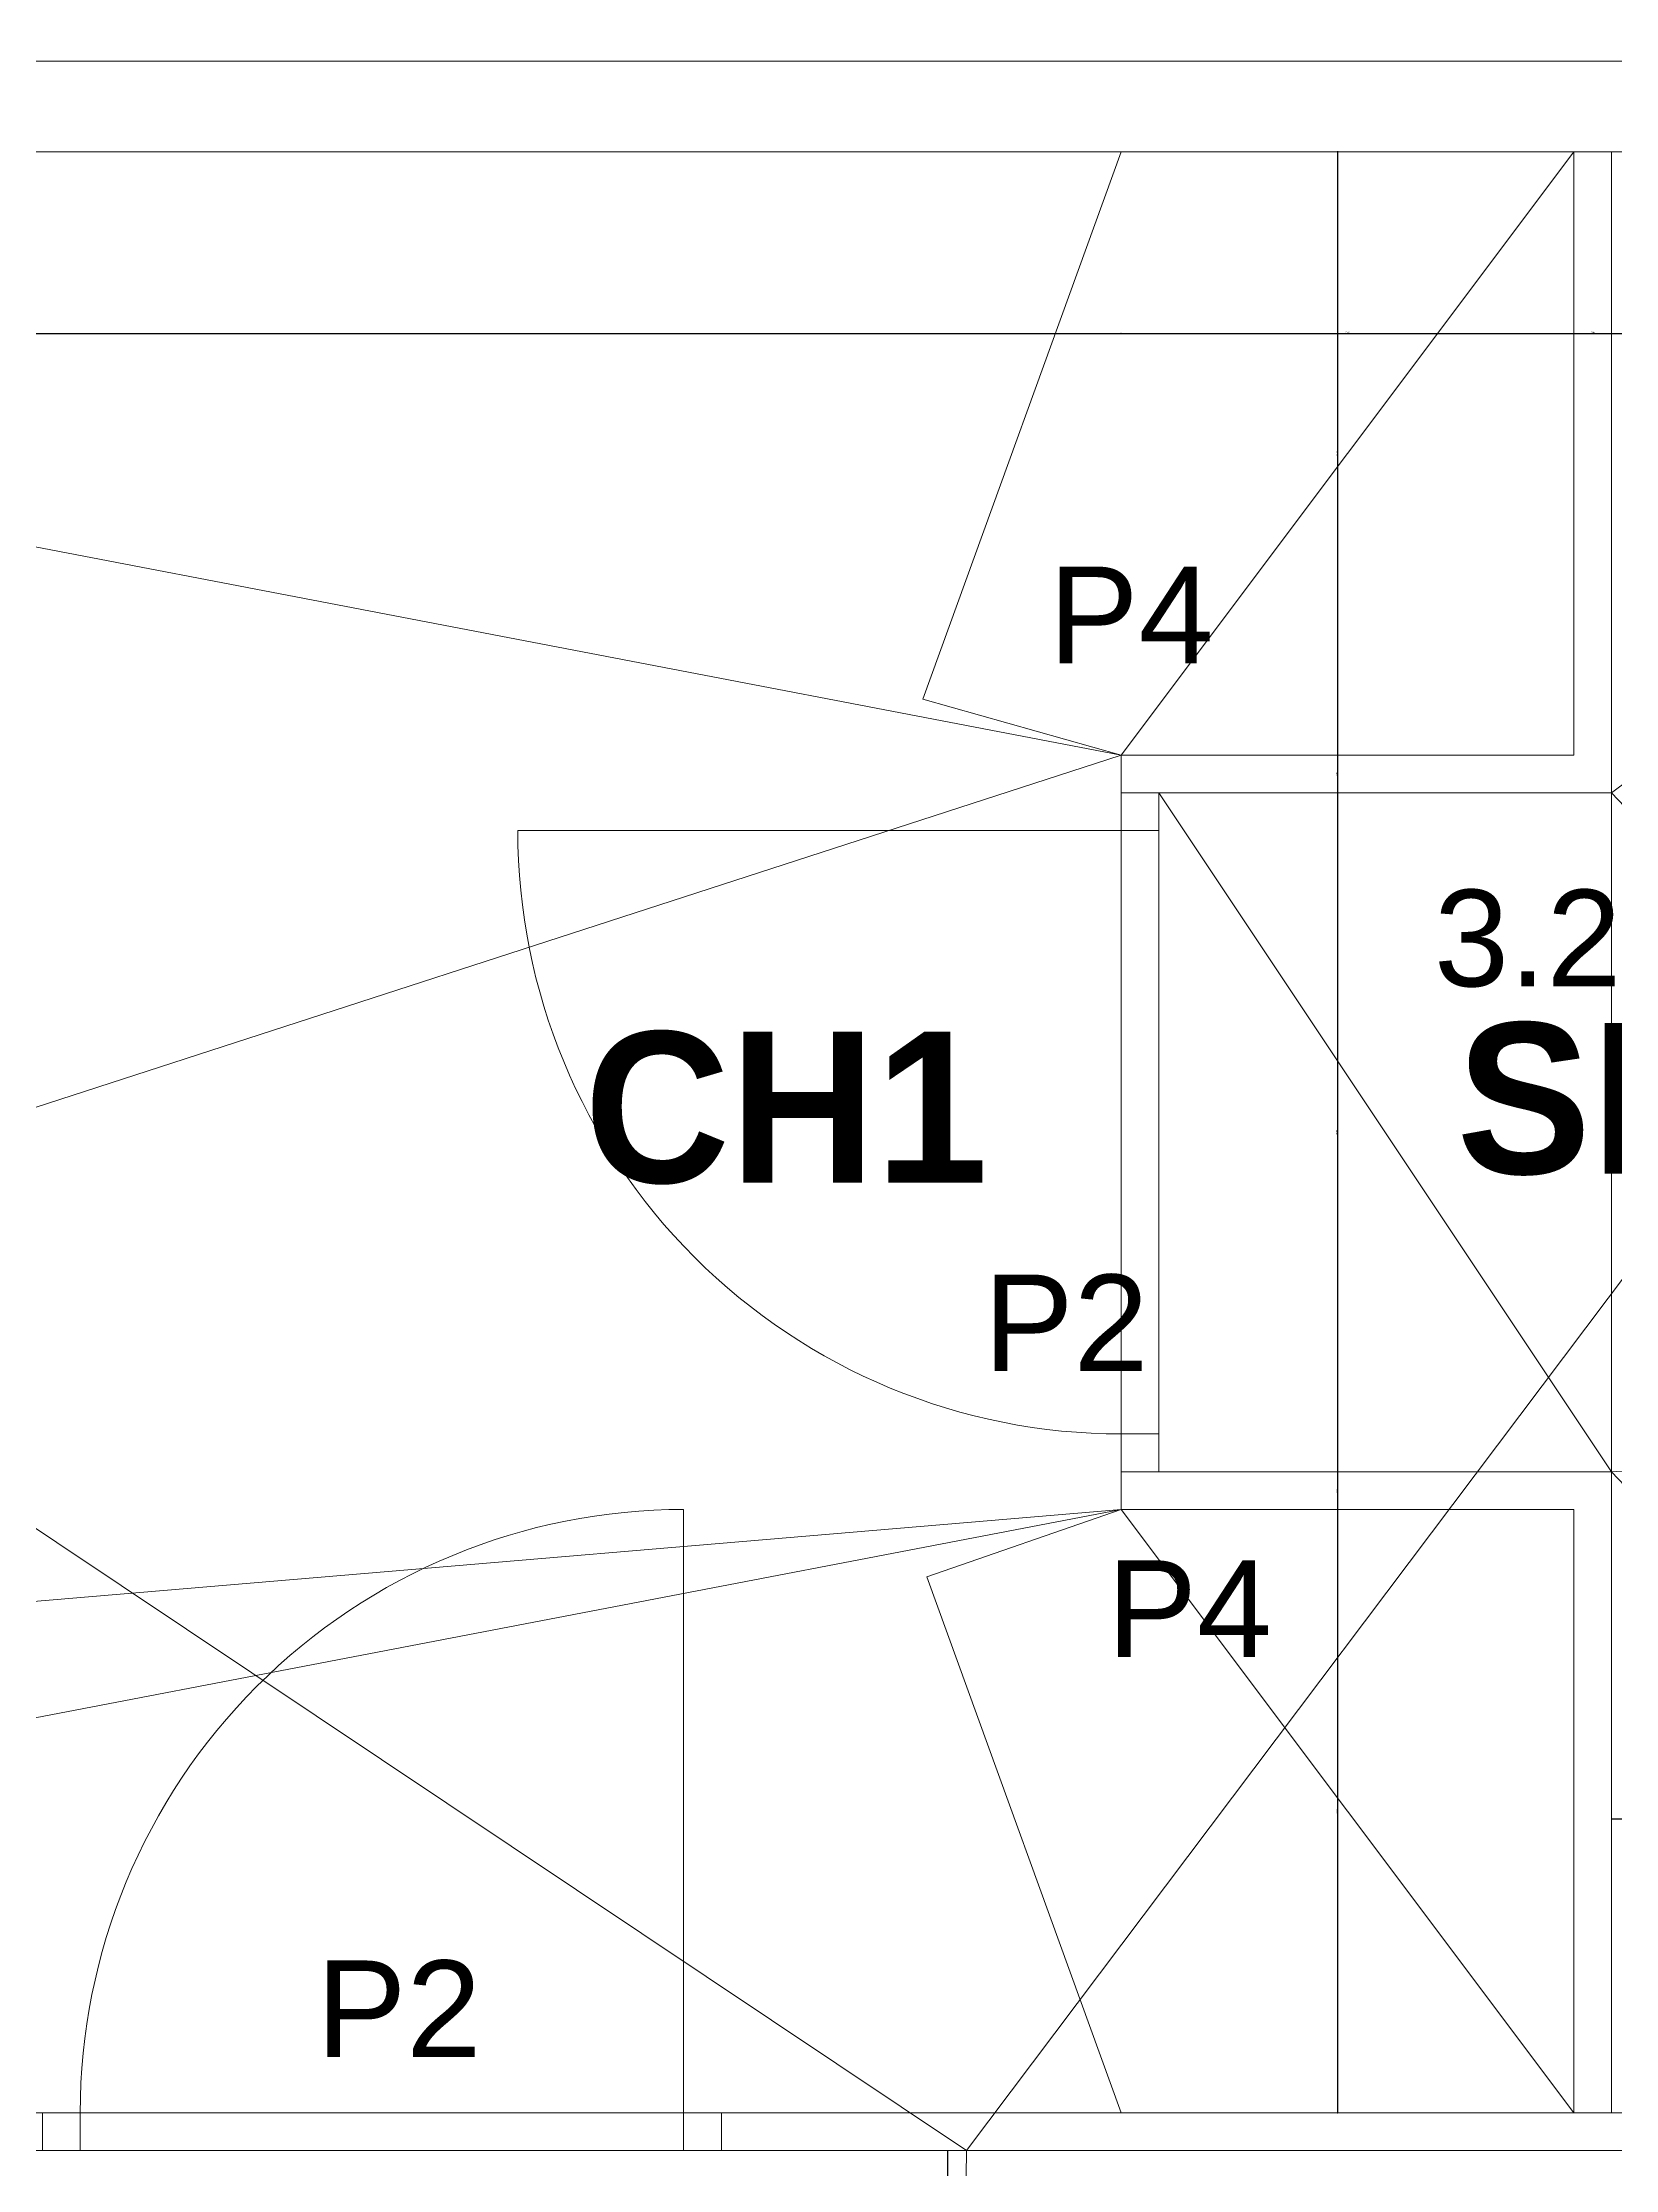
# Model space of a CAD drawing. Header units: metres. Extents: x -12536 to 12621, y -17191 to 9596.
# Drawn here: x -8885 to -8676.5, y -2942.9 to -2660.9 of the extents above; entities that cross this region are included whole.
import ezdxf
from ezdxf.enums import TextEntityAlignment as Align

# ---------------------------------------------------------------- set-up
doc = ezdxf.new("R2010")
doc.units = ezdxf.units.M
doc.header["$MEASUREMENT"] = 0
doc.header["$PDMODE"] = 2
doc.header["$PDSIZE"] = 0.25
doc.layers.add('Calque commun', color=7, linetype='Continuous')
doc.layers.add('Textes', color=7, linetype='Continuous')
doc.styles.add('Arial', font='arial.ttf', dxfattribs={"height": 0.128})
doc.styles.add('Century Gothic', font='GOTHICB.TTF', dxfattribs={"height": 0.4})
doc.styles.add('Century Gothic6', font='GOTHIC.TTF', dxfattribs={"height": 0.18})
doc.dimstyles.new('DIM7', dxfattribs={"dimtxt": 0.18, "dimasz": 0.035, "dimexe": 0.05, "dimexo": 0, "dimgap": 0.05, "dimtad": 1, "dimzin": 1, "dimdsep": 46, "dimtxsty": 'Century Gothic6', "dimblk": 'ORIGIN', "dimcen": 0.09, "dimdle": 0.05, "dimadec": 0, "dimazin": 0, "dimtfac": 1, "dimtdec": 4, "dimtix": 1, "dimtofl": 0, "dimtmove": 0, "dimatfit": 3, "dimfxl": 0.05, "dimfxlon": 1, "dimfrac": 2, "dimtolj": 1, "dimtzin": 0, "dimarcsym": 2})

# ---------------------------------------------------------------- blocks, each defined once
blk = doc.blocks.new('Block34518')
at = {"layer": 'Calque commun', "color": 7, "linetype": 'Continuous', "lineweight": 5}
for p, q in [((1.414, -22.6506), (7.614, -22.6506)), ((1.534, -22.7707), (7.494, -22.7707))]:
    blk.add_line(p, q, dxfattribs=at)
blk = doc.blocks.new('@PRES_1_$$_1-4')
at = {"layer": 'Calque commun', "color": 5, "linetype": 'Continuous', "lineweight": 5}
blk.add_line((0.05, 0.05), (0.05, 0.85), dxfattribs=at)
at = {"layer": 'Calque commun', "color": 5, "linetype": 'Continuous', "lineweight": 5, "flags": 128}
blk.add_lwpolyline([(0.05, 0.85, -0.414214), (0.85, 0.05)], format="xyb", dxfattribs=at)
at = {"layer": 'Calque commun', "color": 5, "linetype": 'Continuous', "lineweight": 5}
mesh = blk.add_polyface(dxfattribs=at)
corners = [(0, 0), (0, 0.05), (0.05, 0.05), (0.05, 0)]
mesh.append_faces([[corners[k] for k in face] for face in [(0, 1, 2, 3)]], dxfattribs={"color": 5})
mesh = blk.add_polyface(dxfattribs=at)
corners = [(0.85, 0), (0.85, 0.05), (0.9, 0.05), (0.9, 0)]
mesh.append_faces([[corners[k] for k in face] for face in [(0, 1, 2, 3)]], dxfattribs={"color": 5})
blk = doc.blocks.new('@PRES_1_$$_1-5')
at = {"layer": 'Calque commun', "color": 0, "linetype": 'Continuous', "lineweight": 5}
blk.add_line((0, 0), (0, 0.05), dxfattribs=at)
blk = doc.blocks.new('@PRES_1_$$_1-6')
at = {"layer": 'Calque commun', "color": 0, "linetype": 'Continuous', "lineweight": 5}
blk.add_line((0, 0), (0, 0.05), dxfattribs=at)
blk = doc.blocks.new('INTER_2D_COMB2')
at = {"layer": 'Calque commun', "color": 0, "linetype": 'ByBlock', "lineweight": -2}
blk.add_blockref('@PRES_1_$$_1-4', (0, 0), dxfattribs=at)
at = {"layer": 'Calque commun', "color": 15, "linetype": 'ByBlock', "lineweight": -2}
blk.add_blockref('@PRES_1_$$_1-5', (0, 0), dxfattribs=at)
at = {"layer": 'Calque commun', "color": 15, "linetype": 'ByBlock', "lineweight": -2, "extrusion": (0, 0, -1), "xscale": -1, "yscale": -1, "zscale": -1, "rotation": 180}
blk.add_blockref('@PRES_1_$$_1-6', (-0.9, 0), dxfattribs=at)
blk = doc.blocks.new('PLACED_COMB2')
at = {"layer": 'Calque commun', "color": 0, "linetype": 'ByBlock', "lineweight": -2}
blk.add_blockref('INTER_2D_COMB2', (0, 0), dxfattribs=at)
blk = doc.blocks.new('_ORIGIN')
at = {"color": 0, "linetype": 'ByBlock', "lineweight": -2}
blk.add_line((0, 0), (-1, 0), dxfattribs=at)
blk.add_circle((0, 0), 0.5, dxfattribs=at)
blk = doc.blocks.new('*D1630')
at = {"layer": 'Calque commun', "color": 0, "linetype": 'ByBlock', "lineweight": -2, "transparency": 16777216}
for p, q in [((-8713.26, -2855.35), (-8713.36, -2855.35)), ((-8713.31, -2855.35), (-8713.31, -2855.38)), ((-8713.31, -2935.31), (-8713.31, -2855.38)), ((-8713.26, -2935.35), (-8713.36, -2935.35))]:
    blk.add_line(p, q, dxfattribs=at)
at = {"layer": 'Calque commun', "color": 0, "linetype": 'Continuous', "lineweight": -2, "transparency": 16777216}
blk.add_line((-8713.31, -2855.31), (-8713.31, -2855.28), dxfattribs=at)
at = {"layer": 'Defpoints', "color": 0, "linetype": 'Continuous', "transparency": 16777216}
for p in [(-8713.31, -2855.35), (-8682.03, -2855.35), (-8682.03, -2935.35)]:
    blk.add_point(p, dxfattribs=at)
at = {"layer": 'Calque commun', "color": 0, "linetype": 'Continuous', "lineweight": -2, "transparency": 16777216, "xscale": 0.03500000014901161, "yscale": 0.03500000014901161, "zscale": 0.03500000014901161, "rotation": 270}
for p in [(-8713.31, -2855.35), (-8713.31, -2935.35)]:
    blk.add_blockref('_ORIGIN', p, dxfattribs=at)
at = {"layer": 'Calque commun', "color": 0, "linetype": 'Continuous', "lineweight": 5, "transparency": 16777216, "insert": (-8713.36, -2895.35), "char_height": 0.18, "attachment_point": 8, "rotation": 90, "line_spacing_factor": 0.773441, "style": 'Century Gothic6'}
blk.add_mtext('\\A1;80.00', dxfattribs=at)
blk = doc.blocks.new('*D1631')
at = {"layer": 'Calque commun', "color": 0, "linetype": 'ByBlock', "lineweight": -2, "transparency": 16777216}
for p, q in [((-8713.26, -2850.35), (-8713.36, -2850.35)), ((-8713.31, -2850.35), (-8713.31, -2850.38)), ((-8713.31, -2855.31), (-8713.31, -2850.38)), ((-8713.26, -2855.35), (-8713.36, -2855.35))]:
    blk.add_line(p, q, dxfattribs=at)
at = {"layer": 'Calque commun', "color": 0, "linetype": 'Continuous', "lineweight": -2, "transparency": 16777216}
blk.add_line((-8713.31, -2850.31), (-8713.31, -2850.28), dxfattribs=at)
at = {"layer": 'Defpoints', "color": 0, "linetype": 'Continuous', "transparency": 16777216}
for p in [(-8713.31, -2850.35), (-8677.03, -2850.35), (-8682.03, -2855.35)]:
    blk.add_point(p, dxfattribs=at)
at = {"layer": 'Calque commun', "color": 0, "linetype": 'Continuous', "lineweight": -2, "transparency": 16777216, "xscale": 0.03500000014901161, "yscale": 0.03500000014901161, "zscale": 0.03500000014901161, "rotation": 270}
for p in [(-8713.31, -2850.35), (-8713.31, -2855.35)]:
    blk.add_blockref('_ORIGIN', p, dxfattribs=at)
at = {"layer": 'Calque commun', "color": 0, "linetype": 'Continuous', "lineweight": 5, "transparency": 16777216, "insert": (-8713.36, -2852.85), "char_height": 0.18, "attachment_point": 8, "rotation": 90, "line_spacing_factor": 0.773441, "style": 'Century Gothic6'}
blk.add_mtext('\\A1;5.00', dxfattribs=at)
blk = doc.blocks.new('*D1632')
at = {"layer": 'Calque commun', "color": 0, "linetype": 'ByBlock', "lineweight": -2, "transparency": 16777216}
for p, q in [((-8713.26, -2760.35), (-8713.36, -2760.35)), ((-8713.31, -2760.35), (-8713.31, -2760.38)), ((-8713.31, -2850.31), (-8713.31, -2760.38)), ((-8713.26, -2850.35), (-8713.36, -2850.35))]:
    blk.add_line(p, q, dxfattribs=at)
at = {"layer": 'Calque commun', "color": 0, "linetype": 'Continuous', "lineweight": -2, "transparency": 16777216}
blk.add_line((-8713.31, -2760.31), (-8713.31, -2760.28), dxfattribs=at)
at = {"layer": 'Defpoints', "color": 0, "linetype": 'Continuous', "transparency": 16777216}
for p in [(-8713.31, -2760.35), (-8677.03, -2760.35), (-8677.03, -2850.35)]:
    blk.add_point(p, dxfattribs=at)
at = {"layer": 'Calque commun', "color": 0, "linetype": 'Continuous', "lineweight": -2, "transparency": 16777216, "xscale": 0.03500000014901161, "yscale": 0.03500000014901161, "zscale": 0.03500000014901161, "rotation": 270}
for p in [(-8713.31, -2760.35), (-8713.31, -2850.35)]:
    blk.add_blockref('_ORIGIN', p, dxfattribs=at)
at = {"layer": 'Calque commun', "color": 0, "linetype": 'Continuous', "lineweight": 5, "transparency": 16777216, "insert": (-8713.36, -2805.35), "char_height": 0.18, "attachment_point": 8, "rotation": 90, "line_spacing_factor": 0.773441, "style": 'Century Gothic6'}
blk.add_mtext('\\A1;90.00', dxfattribs=at)
blk = doc.blocks.new('*D1633')
at = {"layer": 'Calque commun', "color": 0, "linetype": 'ByBlock', "lineweight": -2, "transparency": 16777216}
for p, q in [((-8713.26, -2755.35), (-8713.36, -2755.35)), ((-8713.31, -2755.35), (-8713.31, -2755.38)), ((-8713.31, -2760.31), (-8713.31, -2755.38)), ((-8713.26, -2760.35), (-8713.36, -2760.35))]:
    blk.add_line(p, q, dxfattribs=at)
at = {"layer": 'Calque commun', "color": 0, "linetype": 'Continuous', "lineweight": -2, "transparency": 16777216}
blk.add_line((-8713.31, -2755.31), (-8713.31, -2755.28), dxfattribs=at)
at = {"layer": 'Defpoints', "color": 0, "linetype": 'Continuous', "transparency": 16777216}
for p in [(-8713.31, -2755.35), (-8682.03, -2755.35), (-8677.03, -2760.35)]:
    blk.add_point(p, dxfattribs=at)
at = {"layer": 'Calque commun', "color": 0, "linetype": 'Continuous', "lineweight": -2, "transparency": 16777216, "xscale": 0.03500000014901161, "yscale": 0.03500000014901161, "zscale": 0.03500000014901161, "rotation": 270}
for p in [(-8713.31, -2755.35), (-8713.31, -2760.35)]:
    blk.add_blockref('_ORIGIN', p, dxfattribs=at)
at = {"layer": 'Calque commun', "color": 0, "linetype": 'Continuous', "lineweight": 5, "transparency": 16777216, "insert": (-8713.36, -2757.85), "char_height": 0.18, "attachment_point": 8, "rotation": 90, "line_spacing_factor": 0.773441, "style": 'Century Gothic6'}
blk.add_mtext('\\A1;5.00', dxfattribs=at)
blk = doc.blocks.new('*D1634')
at = {"layer": 'Calque commun', "color": 0, "linetype": 'ByBlock', "lineweight": -2, "transparency": 16777216}
for p, q in [((-8713.26, -2675.35), (-8713.36, -2675.35)), ((-8713.31, -2675.35), (-8713.31, -2675.38)), ((-8713.31, -2755.31), (-8713.31, -2675.38)), ((-8713.26, -2755.35), (-8713.36, -2755.35))]:
    blk.add_line(p, q, dxfattribs=at)
at = {"layer": 'Calque commun', "color": 0, "linetype": 'Continuous', "lineweight": -2, "transparency": 16777216}
blk.add_line((-8713.31, -2675.31), (-8713.31, -2675.28), dxfattribs=at)
at = {"layer": 'Defpoints', "color": 0, "linetype": 'Continuous', "transparency": 16777216}
for p in [(-8713.31, -2675.35), (-8682.03, -2675.35), (-8682.03, -2755.35)]:
    blk.add_point(p, dxfattribs=at)
at = {"layer": 'Calque commun', "color": 0, "linetype": 'Continuous', "lineweight": -2, "transparency": 16777216, "xscale": 0.03500000014901161, "yscale": 0.03500000014901161, "zscale": 0.03500000014901161, "rotation": 270}
for p in [(-8713.31, -2675.35), (-8713.31, -2755.35)]:
    blk.add_blockref('_ORIGIN', p, dxfattribs=at)
at = {"layer": 'Calque commun', "color": 0, "linetype": 'Continuous', "lineweight": 5, "transparency": 16777216, "insert": (-8713.36, -2715.35), "char_height": 0.18, "attachment_point": 8, "rotation": 90, "line_spacing_factor": 0.773441, "style": 'Century Gothic6'}
blk.add_mtext('\\A1;80.00', dxfattribs=at)
blk = doc.blocks.new('*D1635')
at = {"layer": 'Calque commun', "color": 0, "linetype": 'ByBlock', "lineweight": -2, "transparency": 16777216}
for p, q in [((-9159.03, -2699.45), (-9159.03, -2699.4)), ((-9158.99, -2699.45), (-8742.07, -2699.45)), ((-8742.03, -2699.45), (-8742.07, -2699.45)), ((-8742.03, -2699.4), (-8742.03, -2699.5))]:
    blk.add_line(p, q, dxfattribs=at)
at = {"layer": 'Calque commun', "color": 0, "linetype": 'Continuous', "lineweight": -2, "transparency": 16777216}
blk.add_line((-8742, -2699.45), (-8741.96, -2699.45), dxfattribs=at)
at = {"layer": 'Defpoints', "color": 0, "linetype": 'Continuous', "transparency": 16777216}
for p in [(-8742.03, -2675.35), (-9159.03, -2699.45), (-8742.03, -2699.45)]:
    blk.add_point(p, dxfattribs=at)
at = {"layer": 'Calque commun', "color": 0, "linetype": 'Continuous', "lineweight": -2, "transparency": 16777216, "xscale": 0.03500000014901161, "yscale": 0.03500000014901161, "zscale": 0.03500000014901161, "rotation": 180}
for p in [(-9159.03, -2699.45), (-8742.03, -2699.45)]:
    blk.add_blockref('_ORIGIN', p, dxfattribs=at)
at = {"layer": 'Calque commun', "color": 0, "linetype": 'Continuous', "lineweight": 5, "transparency": 16777216, "insert": (-8950.53, -2699.4), "char_height": 0.18, "attachment_point": 8, "line_spacing_factor": 0.773441, "style": 'Century Gothic6'}
blk.add_mtext('\\A1;417.00', dxfattribs=at)
blk = doc.blocks.new('*D1636')
at = {"layer": 'Calque commun', "color": 0, "linetype": 'ByBlock', "lineweight": -2, "transparency": 16777216}
for p, q in [((-8742.03, -2699.4), (-8742.03, -2699.5)), ((-8742, -2699.45), (-8682.07, -2699.45)), ((-8682.03, -2699.45), (-8682.07, -2699.45)), ((-8682.03, -2699.45), (-8682.03, -2699.4))]:
    blk.add_line(p, q, dxfattribs=at)
at = {"layer": 'Calque commun', "color": 0, "linetype": 'Continuous', "lineweight": -2, "transparency": 16777216}
blk.add_line((-8682, -2699.45), (-8681.96, -2699.45), dxfattribs=at)
at = {"layer": 'Defpoints', "color": 0, "linetype": 'Continuous', "transparency": 16777216}
for p in [(-8742.03, -2675.35), (-8682.03, -2699.45), (-8682.03, -2699.45)]:
    blk.add_point(p, dxfattribs=at)
at = {"layer": 'Calque commun', "color": 0, "linetype": 'Continuous', "lineweight": -2, "transparency": 16777216, "xscale": 0.03500000014901161, "yscale": 0.03500000014901161, "zscale": 0.03500000014901161, "rotation": 180}
for p in [(-8742.03, -2699.45), (-8682.03, -2699.45)]:
    blk.add_blockref('_ORIGIN', p, dxfattribs=at)
at = {"layer": 'Calque commun', "color": 0, "linetype": 'Continuous', "lineweight": 5, "transparency": 16777216, "insert": (-8712.03, -2699.4), "char_height": 0.18, "attachment_point": 8, "line_spacing_factor": 0.773441, "style": 'Century Gothic6'}
blk.add_mtext('\\A1;60.00', dxfattribs=at)
blk = doc.blocks.new('*D1637')
at = {"layer": 'Calque commun', "color": 0, "linetype": 'ByBlock', "lineweight": -2, "transparency": 16777216}
for p, q in [((-8682.03, -2699.45), (-8682.03, -2699.4)), ((-8682, -2699.45), (-8677.07, -2699.45)), ((-8677.03, -2699.45), (-8677.07, -2699.45)), ((-8677.03, -2699.4), (-8677.03, -2699.5))]:
    blk.add_line(p, q, dxfattribs=at)
at = {"layer": 'Calque commun', "color": 0, "linetype": 'Continuous', "lineweight": -2, "transparency": 16777216}
blk.add_line((-8677, -2699.45), (-8676.96, -2699.45), dxfattribs=at)
at = {"layer": 'Defpoints', "color": 0, "linetype": 'Continuous', "transparency": 16777216}
for p in [(-8677.03, -2675.35), (-8682.03, -2699.45), (-8677.03, -2699.45)]:
    blk.add_point(p, dxfattribs=at)
at = {"layer": 'Calque commun', "color": 0, "linetype": 'Continuous', "lineweight": -2, "transparency": 16777216, "xscale": 0.03500000014901161, "yscale": 0.03500000014901161, "zscale": 0.03500000014901161, "rotation": 180}
for p in [(-8682.03, -2699.45), (-8677.03, -2699.45)]:
    blk.add_blockref('_ORIGIN', p, dxfattribs=at)
at = {"layer": 'Calque commun', "color": 0, "linetype": 'Continuous', "lineweight": 5, "transparency": 16777216, "insert": (-8679.53, -2699.4), "char_height": 0.18, "attachment_point": 8, "line_spacing_factor": 0.773441, "style": 'Century Gothic6'}
blk.add_mtext('\\A1;5.00', dxfattribs=at)
blk = doc.blocks.new('*D1638')
at = {"layer": 'Calque commun', "color": 0, "linetype": 'ByBlock', "lineweight": -2, "transparency": 16777216}
for p, q in [((-8677.03, -2896.32), (-8677.03, -2896.42)), ((-8677, -2896.37), (-8596.07, -2896.37)), ((-8596.03, -2896.37), (-8596.07, -2896.37)), ((-8596.03, -2896.32), (-8596.03, -2896.42))]:
    blk.add_line(p, q, dxfattribs=at)
at = {"layer": 'Calque commun', "color": 0, "linetype": 'Continuous', "lineweight": -2, "transparency": 16777216}
blk.add_line((-8596, -2896.37), (-8595.96, -2896.37), dxfattribs=at)
at = {"layer": 'Defpoints', "color": 0, "linetype": 'Continuous', "transparency": 16777216}
for p in [(-8677.03, -2881.39), (-8596.03, -2881.39), (-8596.03, -2896.37)]:
    blk.add_point(p, dxfattribs=at)
at = {"layer": 'Calque commun', "color": 0, "linetype": 'Continuous', "lineweight": -2, "transparency": 16777216, "xscale": 0.03500000014901161, "yscale": 0.03500000014901161, "zscale": 0.03500000014901161, "rotation": 180}
for p in [(-8677.03, -2896.37), (-8596.03, -2896.37)]:
    blk.add_blockref('_ORIGIN', p, dxfattribs=at)
at = {"layer": 'Calque commun', "color": 0, "linetype": 'Continuous', "lineweight": 5, "transparency": 16777216, "insert": (-8636.53, -2896.32), "char_height": 0.18, "attachment_point": 8, "line_spacing_factor": 0.773441, "style": 'Century Gothic6'}
blk.add_mtext('\\A1;81.00', dxfattribs=at)
blk = doc.blocks.new('*D1589')
at = {"layer": 'Calque commun', "color": 0, "linetype": 'ByBlock', "lineweight": -2, "transparency": 16777216}
for p, q in [((-8677.03, -2699.45), (-8677.03, -2699.4)), ((-8677, -2699.45), (-8563.07, -2699.45)), ((-8563.03, -2699.45), (-8563.07, -2699.45)), ((-8563.03, -2699.45), (-8563.03, -2699.4))]:
    blk.add_line(p, q, dxfattribs=at)
at = {"layer": 'Calque commun', "color": 0, "linetype": 'Continuous', "lineweight": -2, "transparency": 16777216}
blk.add_line((-8563, -2699.45), (-8562.96, -2699.45), dxfattribs=at)
at = {"layer": 'Defpoints', "color": 0, "linetype": 'Continuous', "transparency": 16777216}
for p in [(-8677.03, -2699.45), (-8563.03, -2699.45), (-8563.03, -2699.45)]:
    blk.add_point(p, dxfattribs=at)
at = {"layer": 'Calque commun', "color": 0, "linetype": 'Continuous', "lineweight": -2, "transparency": 16777216, "xscale": 0.03500000014901161, "yscale": 0.03500000014901161, "zscale": 0.03500000014901161, "rotation": 180}
for p in [(-8677.03, -2699.45), (-8563.03, -2699.45)]:
    blk.add_blockref('_ORIGIN', p, dxfattribs=at)
at = {"layer": 'Calque commun', "color": 0, "linetype": 'Continuous', "lineweight": 5, "transparency": 16777216, "insert": (-8620.03, -2699.4), "char_height": 0.18, "attachment_point": 8, "line_spacing_factor": 0.773441, "style": 'Century Gothic6'}
blk.add_mtext('\\A1;114.00', dxfattribs=at)

msp = doc.modelspace()

# ---------------------------------------------------------------- linework, layer by layer
at = {"layer": 'Calque commun', "color": 7, "linetype": 'Continuous', "lineweight": 5}
for p, q in [((-8768.344, -2747.927), (-8742.032, -2675.345)), ((-8742.032, -2755.345), (-8768.344, -2747.927)), ((-8767.813, -2864.275), (-8742.032, -2855.345)), ((-8742.032, -2935.346), (-8767.813, -2864.275)), ((-8765.034, -2940.346), (-8732.032, -2940.346)), ((-8760.033, -2940.346), (-8765.034, -2940.346)), ((-8765.022, -2940.346), (-8563.033, -2940.346)), ((-8765.022, -2940.346), (-8765.022, -2945.346))]:
    msp.add_line(p, q, dxfattribs=at)
at = {"layer": 'Calque commun', "color": 15, "linetype": 'Continuous', "lineweight": 20}
for p, q in [((-8682.031, -2755.345), (-8682.031, -2675.345)), ((-8677.031, -2675.345), (-8682.031, -2675.345)), ((-8677.031, -2760.346), (-8677.031, -2675.345)), ((-8742.032, -2755.345), (-8682.031, -2755.345)), ((-8742.032, -2760.346), (-8742.032, -2755.345)), ((-8742.032, -2760.346), (-8677.031, -2760.346)), ((-8742.032, -2760.346), (-8737.031, -2760.346)), ((-8742.032, -2760.346), (-8742.032, -2760.346)), ((-8737.031, -2760.346), (-8737.031, -2760.346)), ((-8677.031, -2850.345), (-8742.032, -2850.345)), ((-8742.032, -2850.345), (-8742.032, -2855.345)), ((-8742.032, -2850.345), (-8737.031, -2850.345)), ((-8742.032, -2850.345), (-8742.032, -2850.346)), ((-8737.031, -2850.345), (-8737.031, -2850.346)), ((-8677.031, -2935.346), (-8677.031, -2850.345)), ((-8682.031, -2855.345), (-8742.032, -2855.345)), ((-8682.031, -2935.346), (-8682.031, -2855.345)), ((-8795.034, -2935.346), (-8596.03, -2935.346)), ((-8677.031, -2935.346), (-8682.031, -2935.346)), ((-8795.034, -2940.346), (-8596.03, -2940.346))]:
    msp.add_line(p, q, dxfattribs=at)
at = {"layer": 'Calque commun', "color": 12, "linetype": 'Continuous', "lineweight": 20}
msp.add_polyline3d([(-8931.032, -2663.344, 0), (-8931.032, -2663.344, 0), (-8551.032, -2663.344, 0), (-8551.032, -3048.4, 0), (-8551.032, -3048.4, 0)], dxfattribs=at)
at = {"layer": 'Calque commun', "color": 9, "linetype": 'Continuous', "lineweight": 20}
msp.add_polyline3d([(-8563.033, -3511.344, 0), (-8563.033, -2675.345, 0), (-8557.034, -2675.345, 0), (-9159.031, -2675.345, 0), (-9159.031, -3511.344, 0)], close=True, dxfattribs=at)

# ---------------------------------------------------------------- block references
at = {"layer": 'Calque commun', "color": 0, "linetype": 'ByBlock', "lineweight": -2, "xscale": 100, "yscale": 100, "zscale": 100}
msp.add_blockref('Block34518', (-9312.433, -398.28), dxfattribs=at)
at = {"layer": 'Calque commun', "color": 0, "linetype": 'ByBlock', "lineweight": -2, "extrusion": (0, 0, -1), "xscale": -100, "yscale": -100, "zscale": -100}
for p, rotation in [((8737.031, -2760.346), 90), ((8795.034, -2940.346), 180)]:
    msp.add_blockref('PLACED_COMB2', p, dxfattribs=dict(at, rotation=rotation))

# ---------------------------------------------------------------- texts
at = {"layer": 'Textes', "color": 5, "linetype": 'ByBlock', "lineweight": -2, "style": 'Arial'}
for s, p in [('P4', (-8751.655, -2743.153)), ('P2', (-8760.266, -2837.012)), ('P4', (-8743.905, -2874.9))]:
    msp.add_text(s, height=12.8, dxfattribs=at).set_placement(p)
at = {"layer": 'Textes', "color": 9, "linetype": 'ByBlock', "lineweight": -2, "style": 'Arial'}
msp.add_text('3.21m²', height=12.8, dxfattribs=at).set_placement((-8644.908, -2773.192), align=Align.TOP_RIGHT)
at = {"layer": 'Textes', "color": 5, "linetype": 'ByBlock', "lineweight": -2, "style": 'Century Gothic'}
msp.add_text('SDE', height=20, dxfattribs=at).set_placement((-8642.576, -2790.844), align=Align.TOP_RIGHT)
msp.add_text('CH1', height=20, dxfattribs=at).set_placement((-8813.215, -2792.022), align=Align.TOP_LEFT)
at = {"layer": 'Textes', "color": 5, "linetype": 'ByBlock', "lineweight": -2, "style": 'Arial'}
msp.add_text('P2', height=12.8, dxfattribs=at).set_placement((-8826.854, -2927.947), align=Align.RIGHT)

# ---------------------------------------------------------------- dimensions: what is measured, and where the dimension line sits
at = {"layer": 'Calque commun', "color": 5, "linetype": 'Continuous', "lineweight": 5}
for base, p1, p2, picture, middle in [((-8742.032, -2699.453), (-9159.029, -2699.453), (-8742.032, -2675.345), '*D1635', (-8950.53, -2699.309)), ((-8682.031, -2699.453), (-8742.032, -2675.345), (-8682.031, -2699.453), '*D1636', (-8712.031, -2699.309)), ((-8677.031, -2699.453), (-8682.031, -2699.453), (-8677.031, -2675.345), '*D1637', (-8679.531, -2699.309))]:
    dim = msp.add_linear_dim(base=base, p1=p1, p2=p2, dimstyle='DIM7', dxfattribs=at)
    dim.commit()
    dim.dimension.update_dxf_attribs({"geometry": picture, "text_midpoint": middle})
for p1, p2, distance, picture, middle in [((-8682.031, -2755.345), (-8682.031, -2675.345), 31.284, '*D1634', (-8713.459, -2715.345)), ((-8677.031, -2699.453), (-8563.032, -2699.453), 0, '*D1589', (-8620.031, -2699.309)), ((-8677.031, -2850.345), (-8677.031, -2760.346), 36.284, '*D1632', (-8713.459, -2805.345)), ((-8682.031, -2935.346), (-8682.031, -2855.345), 31.284, '*D1630', (-8713.459, -2895.346)), ((-8677.032, -2881.386), (-8596.032, -2881.386), -14.989, '*D1638', (-8636.532, -2896.23))]:
    dim = msp.add_aligned_dim(p1=p1, p2=p2, distance=distance, dimstyle='DIM7', dxfattribs=at)
    dim.commit()
    dim.dimension.update_dxf_attribs({"geometry": picture, "text_midpoint": middle})
for base, p1, p2, picture, middle in [((-8713.315, -2755.345), (-8677.031, -2760.346), (-8682.031, -2755.345), '*D1633', (-8713.459, -2757.846)), ((-8713.315, -2850.345), (-8682.031, -2855.345), (-8677.031, -2850.345), '*D1631', (-8713.459, -2852.845))]:
    dim = msp.add_linear_dim(base=base, p1=p1, p2=p2, angle=90, dimstyle='DIM7', dxfattribs=at)
    dim.commit()
    dim.dimension.update_dxf_attribs({"geometry": picture, "text_midpoint": middle})

# ---------------------------------------------------------------- meshes
at = {"layer": 'Calque commun', "color": 7, "linetype": 'Continuous', "lineweight": 5}
mesh = msp.add_polyface(dxfattribs=at)
corners = [(-6352.223, -1261.028), (-12352.223, -1261.028), (-12352.223, -5461.028), (-6352.223, -5461.028)]
mesh.append_faces([[corners[k] for k in face] for face in [(0, 1, 2, 3)]], dxfattribs={"color": 7})
at = {"layer": 'Calque commun', "color": 9, "linetype": 'Continuous', "lineweight": 5}
mesh = msp.add_polyface(dxfattribs=at)
corners = [(-8563.033, -3511.344), (-8765.031, -3130.347), (-9159.031, -3511.344), (-8762.533, -2940.346), (-9159.031, -2675.345), (-8563.035, -2675.345), (-8563.033, -2940.346), (-8563.035, -3130.347)]
mesh.append_faces([[corners[k] for k in face] for face in [(0, 1, 2)]], dxfattribs={"vtx0": -1, "vtx1": -1, "color": 9})
mesh.append_faces([[corners[k] for k in face] for face in [(3, 5, 4)]], dxfattribs={"vtx0": -1, "vtx2": -1, "color": 9})
mesh.append_faces([[corners[k] for k in face] for face in [(1, 3, 4), (4, 2, 1)]], dxfattribs={"vtx1": -1, "vtx2": -1, "color": 9})
mesh.append_faces([[corners[k] for k in face] for face in [(3, 6, 5), (0, 7, 1)]], dxfattribs={"vtx2": -1, "color": 9})
mesh = msp.add_polyface(dxfattribs=at)
corners = [(-8682.031, -2755.345), (-8742.032, -2755.345), (-8682.031, -2675.345), (-8682.031, -2935.346), (-9159.029, -2935.346), (-8742.032, -2855.345), (-9159.029, -2890.605), (-8682.031, -2855.345), (-9159.028, -2675.345)]
mesh.append_faces([[corners[k] for k in face] for face in [(3, 5, 7)]], dxfattribs={"vtx0": -1, "color": 9})
mesh.append_faces([[corners[k] for k in face] for face in [(5, 4, 6)]], dxfattribs={"vtx0": -1, "vtx1": -1, "vtx2": -1, "color": 9})
mesh.append_faces([[corners[k] for k in face] for face in [(1, 6, 8), (1, 8, 2)]], dxfattribs={"vtx0": -1, "vtx2": -1, "color": 9})
mesh.append_faces([[corners[k] for k in face] for face in [(0, 1, 2)]], dxfattribs={"vtx1": -1, "color": 9})
mesh.append_faces([[corners[k] for k in face] for face in [(3, 4, 5), (1, 5, 6)]], dxfattribs={"vtx1": -1, "vtx2": -1, "color": 9})
mesh = msp.add_polyface(dxfattribs=at)
corners = [(-8737.031, -2850.345), (-8677.031, -2850.345), (-8737.031, -2760.346), (-8563.032, -2675.345), (-8677.031, -2675.345), (-8677.031, -2760.346), (-8596.03, -2935.346), (-8677.031, -2935.346), (-8596.03, -2845.347), (-8563.035, -2845.347)]
mesh.append_faces([[corners[k] for k in face] for face in [(6, 1, 7), (3, 8, 9)]], dxfattribs={"vtx0": -1, "color": 9})
mesh.append_faces([[corners[k] for k in face] for face in [(3, 5, 8), (8, 5, 1)]], dxfattribs={"vtx0": -1, "vtx1": -1, "vtx2": -1, "color": 9})
mesh.append_faces([[corners[k] for k in face] for face in [(1, 5, 2)]], dxfattribs={"vtx0": -1, "vtx2": -1, "color": 9})
mesh.append_faces([[corners[k] for k in face] for face in [(0, 1, 2)]], dxfattribs={"vtx1": -1, "color": 9})
mesh.append_faces([[corners[k] for k in face] for face in [(6, 8, 1)]], dxfattribs={"vtx1": -1, "vtx2": -1, "color": 9})
mesh.append_faces([[corners[k] for k in face] for face in [(3, 4, 5)]], dxfattribs={"vtx2": -1, "color": 9})
mesh = msp.add_polyface(dxfattribs=at)
corners = [(-8765.031, -3130.347), (-8765.034, -2940.346), (-8993.031, -2940.346), (-8993.031, -3130.347)]
mesh.append_faces([[corners[k] for k in face] for face in [(0, 1, 2, 3)]], dxfattribs={"color": 9})

doc.saveas('drawing.dxf')
